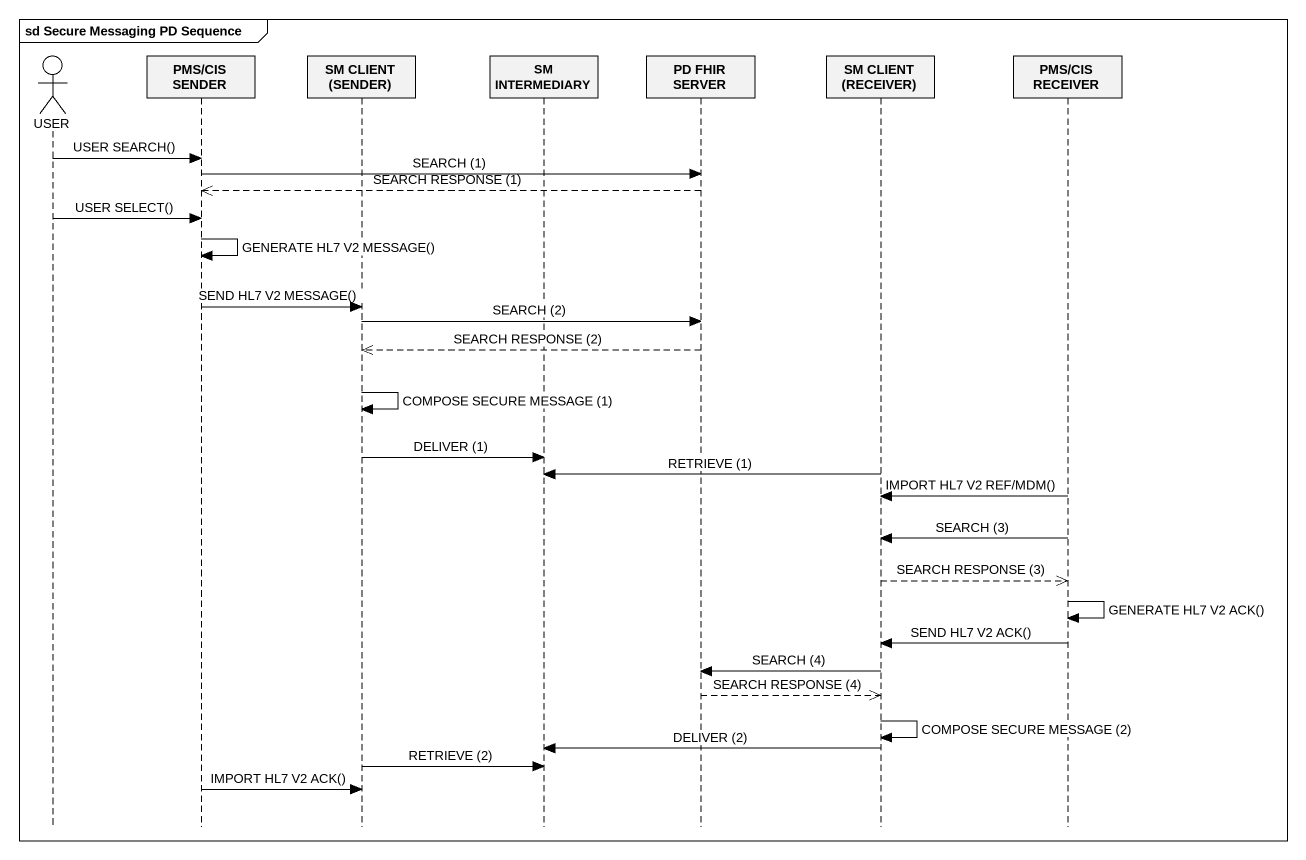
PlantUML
@startuml
mainframe sd Secure Messaging PD Sequence
hide footbox
actor USER
participant "PMS/CIS SENDER" as PMS_CIS_SENDER
participant "SM CLIENT (SENDER)" as SM_CLIENT_SENDER
participant "SM INTERMEDIARY" as SM_INTERMEDIARY
participant "PD FHIR SERVER" as PD_FHIR_SERVER
participant "SM CLIENT (RECEIVER)" as SM_CLIENT_RECEIVER
participant "PMS/CIS RECEIVER" as PMS_CIS_RECEIVER

USER -> PMS_CIS_SENDER : USER SEARCH()
PMS_CIS_SENDER -> PD_FHIR_SERVER : SEARCH (1)
PD_FHIR_SERVER -->> PMS_CIS_SENDER : SEARCH RESPONSE (1)
USER -> PMS_CIS_SENDER : USER SELECT()
PMS_CIS_SENDER -> PMS_CIS_SENDER : GENERATE HL7 V2 MESSAGE()
PMS_CIS_SENDER -> SM_CLIENT_SENDER : SEND HL7 V2 MESSAGE()
SM_CLIENT_SENDER -> PD_FHIR_SERVER : SEARCH (2)
PD_FHIR_SERVER -->> SM_CLIENT_SENDER : SEARCH RESPONSE (2)
SM_CLIENT_SENDER -> SM_CLIENT_SENDER : COMPOSE SECURE MESSAGE (1)
SM_CLIENT_SENDER -> SM_INTERMEDIARY : DELIVER (1)
SM_CLIENT_RECEIVER -> SM_INTERMEDIARY : RETRIEVE (1)
PMS_CIS_RECEIVER -> SM_CLIENT_RECEIVER : IMPORT HL7 V2 REF/MDM()
PMS_CIS_RECEIVER -> SM_CLIENT_RECEIVER : SEARCH (3)
SM_CLIENT_RECEIVER -->> PMS_CIS_RECEIVER : SEARCH RESPONSE (3)
PMS_CIS_RECEIVER -> PMS_CIS_RECEIVER : GENERATE HL7 V2 ACK()
PMS_CIS_RECEIVER -> SM_CLIENT_RECEIVER : SEND HL7 V2 ACK()
SM_CLIENT_RECEIVER -> PD_FHIR_SERVER : SEARCH (4)
PD_FHIR_SERVER -->> SM_CLIENT_RECEIVER : SEARCH RESPONSE (4)
SM_CLIENT_RECEIVER -> SM_CLIENT_RECEIVER : COMPOSE SECURE MESSAGE (2)
SM_CLIENT_RECEIVER -> SM_INTERMEDIARY : DELIVER (2)
SM_CLIENT_SENDER -> SM_INTERMEDIARY : RETRIEVE (2)
PMS_CIS_SENDER -> SM_CLIENT_SENDER : IMPORT HL7 V2 ACK()
@enduml
